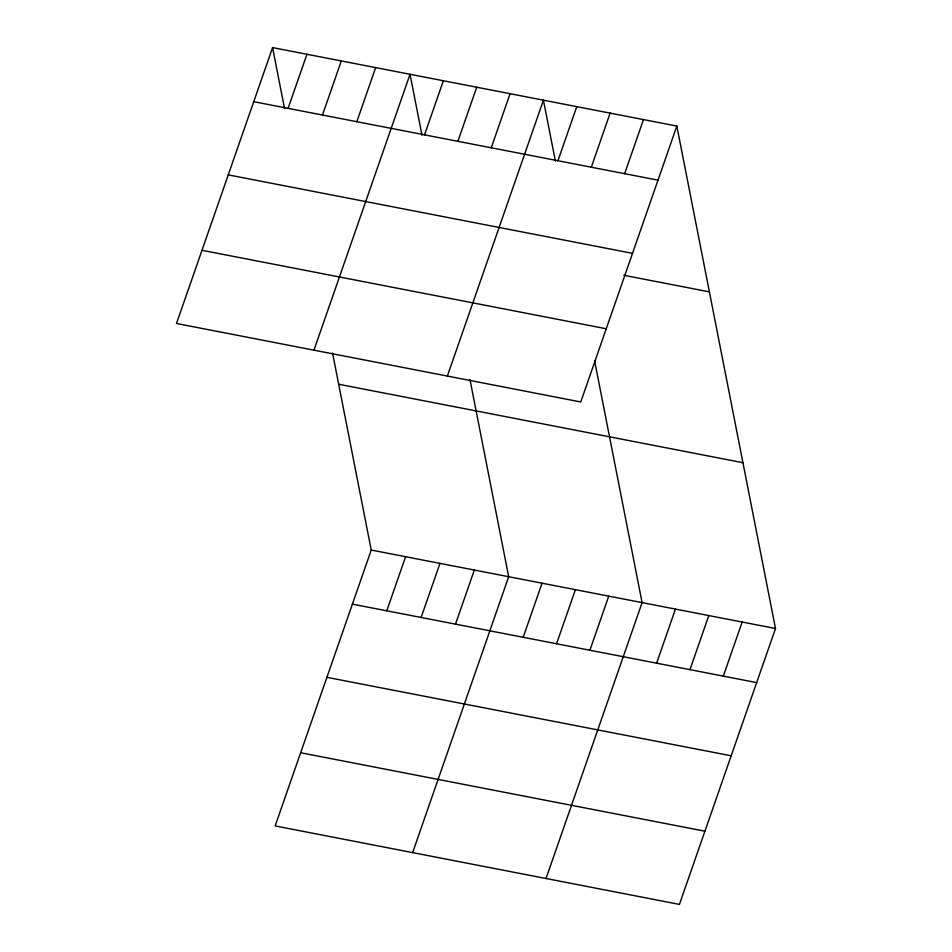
<?xml version="1.0" encoding="UTF-8"?>
<svg xmlns="http://www.w3.org/2000/svg" width="952" height="952" viewBox="0 0 952 952"><rect width="100%" height="100%" fill="white"/><g stroke="black" fill="none" stroke-linecap="round" stroke-linejoin="round"><path stroke-width="1.43" d="M272.57 47.6L176.501 323.49L580.756 401.958L676.836 126.069L272.57 47.6L284.541 108.54M288.099 108.361L306.937 54.264M322.466 115.025L341.292 60.94M356.822 121.701L375.659 67.604M313.946 350.169L410.026 74.28L421.986 135.22M424.532 134.839L443.37 80.753M457.888 141.312L476.726 87.227M491.244 147.786L510.07 93.701M332.557 353.061L371.244 550.042L275.164 825.931L679.431 904.4L775.499 628.51L676.836 126.069M447.357 376.064L543.425 100.174L555.397 161.114M386.774 610.803L405.6 556.718M557.943 160.733L576.781 106.648M421.129 617.479L439.967 563.382M591.299 167.207L610.125 113.121M455.496 624.143L474.334 570.058M624.643 173.68L643.481 119.595M412.621 852.611L508.689 576.722L470.002 379.729M523.207 637.281L542.045 583.195M556.563 643.754L575.389 589.669M589.907 650.228L608.745 596.142M546.02 878.506L642.1 602.616L594.619 360.879M656.606 663.175L675.444 609.09M689.962 669.649L708.8 615.563M723.318 676.122L742.155 622.037M253.744 101.686L657.999 180.154M228.254 174.882L632.509 253.351M623.834 275.271L709.395 291.871M201.991 250.293L606.245 328.761M338.686 384.239L742.941 462.708M371.244 550.042L775.499 628.51M352.407 604.139L756.662 682.596M326.917 677.324L731.172 755.793M300.654 752.746L704.92 831.203"/></g></svg>
